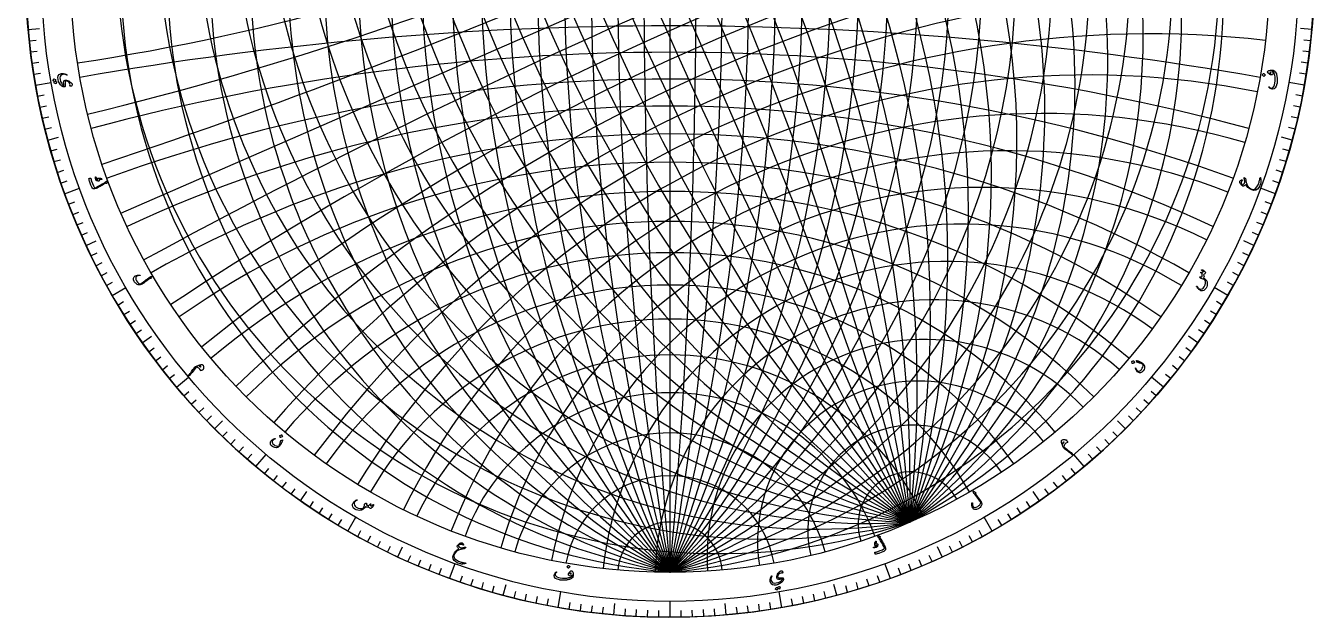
# Model space of a CAD drawing. Header units: millimetres. Extents: x -92 to 93, y -93 to 102.
# Drawn here: x -92.5 to 92.5, y -92.5 to -7.5 of the extents above; entities that cross this region are included whole.
import ezdxf

# ---------------------------------------------------------------- set-up
doc = ezdxf.new("R2010")
doc.units = ezdxf.units.MM
for name, color, linetype in [('CUT_OUTER', 1, 'Continuous'), ('ENGRAVE', 7, 'Continuous'), ('ENGRAVE_FINE', 8, 'Continuous'), ('TEXT', 5, 'Continuous')]:
    doc.layers.add(name, color=color, linetype=linetype)

msp = doc.modelspace()

# ---------------------------------------------------------------- linework, layer by layer
at = {"layer": 'CUT_OUTER'}
msp.add_arc((0, 0), 92.5, 173.918, 358.2423, dxfattribs=at)
at = {"layer": 'ENGRAVE'}
for points in [[(0, -86.03), (0, 86.02)], [(-78.84, -34.42), (78.84, 34.42)], [(-92.15, -8.06), (-90.54, -7.92)], [(92.15, -8.06), (90.54, -7.92)], [(-91.09, -16.06), (-88.86, -15.67)], [(91.09, -16.06), (88.86, -15.67)], [(-89.35, -23.94), (-87.78, -23.52)], [(89.35, -23.94), (87.78, -23.52)], [(-86.92, -31.64), (-84.79, -30.86)], [(86.92, -31.64), (84.79, -30.86)], [(-83.83, -39.09), (-82.37, -38.41)], [(83.83, -39.09), (82.37, -38.41)], [(-80.11, -46.25), (-78.14, -45.12)], [(80.11, -46.25), (78.14, -45.12)], [(-75.77, -53.06), (-74.45, -52.13)], [(75.77, -53.06), (74.45, -52.13)], [(-70.86, -59.46), (-69.12, -58)], [(70.86, -59.46), (69.12, -58)], [(-65.41, -65.41), (-64.26, -64.26)], [(65.41, -65.41), (64.26, -64.26)], [(-59.46, -70.86), (-58, -69.12)], [(59.46, -70.86), (58, -69.12)], [(-53.06, -75.77), (-52.13, -74.45)], [(53.06, -75.77), (52.13, -74.45)], [(-46.25, -80.11), (-45.12, -78.14)], [(46.25, -80.11), (45.12, -78.14)], [(-39.09, -83.83), (-38.41, -82.37)], [(39.09, -83.83), (38.41, -82.37)], [(-31.64, -86.92), (-30.86, -84.79)], [(31.64, -86.92), (30.86, -84.79)], [(-23.94, -89.35), (-23.52, -87.78)], [(23.94, -89.35), (23.52, -87.78)], [(-16.06, -91.09), (-15.67, -88.86)], [(-8.06, -92.15), (-7.92, -90.54)], [(0, -92.5), (0, -90.23)], [(8.06, -92.15), (7.92, -90.54)], [(16.06, -91.09), (15.67, -88.86)]]:
    msp.add_lwpolyline(points, dxfattribs=at)
for radius in [92.5, 90.23, 86.03, 86.03]:
    msp.add_circle((0, 0), radius, dxfattribs=at)
for centre, radius, start, end in [((15.17, 0), 87.35, 100, 260), ((31.31, 0), 91.55, 110, 250), ((49.67, 0), 99.33, 120, 240), ((72.18, 0), 112.3, 130, 230), ((102.52, 0), 133.83, 140, 220), ((149, 0), 172.05, 150, 210), ((236.35, 0), 251.52, 160, 200), ((487.87, 0), 495.4, 170, 190), ((-487.87, 0), 495.4, 350, 10), ((-236.35, 0), 251.52, 340, 20), ((-149, 0), 172.05, 330, 30), ((-102.52, 0), 133.83, 320, 40), ((-72.18, 0), 112.3, 310, 50), ((-49.67, 0), 99.33, 300, 60), ((-31.31, 0), 91.55, 290, 70), ((-15.17, 0), 87.35, 280, 80), ((0, -495.4), 487.87, 80, 100), ((0, -251.52), 236.35, 70, 110), ((0, -172.05), 149, 60, 120), ((0, -133.83), 102.52, 50, 130), ((0, -112.3), 72.18, 40, 140), ((0, -99.33), 49.67, 30, 150), ((0, -91.55), 31.31, 20, 160), ((0, -87.35), 15.17, 10, 170)]:
    msp.add_arc(centre, radius, start, end, dxfattribs=at)
at = {"layer": 'ENGRAVE_FINE'}
for points in [[(34.42, -78.84), (-34.42, 78.84)], [(-78.84, -34.42), (78.84, 34.42)], [(-91.99, -9.67), (-91.03, -9.57)], [(91.99, -9.67), (91.03, -9.57)], [(-91.81, -11.27), (-90.85, -11.15)], [(-91.6, -12.87), (-90.64, -12.74)], [(91.6, -12.87), (90.64, -12.74)], [(91.81, -11.27), (90.85, -11.15)], [(-91.36, -14.47), (-90.4, -14.32)], [(91.36, -14.47), (90.4, -14.32)], [(-90.8, -17.65), (-89.85, -17.46)], [(90.8, -17.65), (89.85, -17.46)], [(-90.48, -19.23), (-89.53, -19.03)], [(90.48, -19.23), (89.53, -19.03)], [(-90.13, -20.81), (-89.18, -20.59)], [(-89.75, -22.38), (-88.81, -22.14)], [(89.75, -22.38), (88.81, -22.14)], [(90.13, -20.81), (89.18, -20.59)], [(-88.92, -25.5), (-87.98, -25.23)], [(88.92, -25.5), (87.98, -25.23)], [(-88.46, -27.04), (-87.53, -26.76)], [(88.46, -27.04), (87.53, -26.76)], [(-87.97, -28.58), (-87.05, -28.28)], [(87.97, -28.58), (87.05, -28.28)], [(-87.46, -30.12), (-86.54, -29.8)], [(87.46, -30.12), (86.54, -29.8)], [(-86.36, -33.15), (-85.45, -32.8)], [(86.36, -33.15), (85.45, -32.8)], [(-85.76, -34.65), (-84.86, -34.29)], [(85.76, -34.65), (84.86, -34.29)], [(-85.15, -36.14), (-84.25, -35.76)], [(85.15, -36.14), (84.25, -35.76)], [(-84.5, -37.62), (-83.62, -37.23)], [(84.5, -37.62), (83.62, -37.23)], [(-83.14, -40.55), (-82.27, -40.12)], [(83.14, -40.55), (82.27, -40.12)], [(-82.42, -41.99), (-81.55, -41.55)], [(82.42, -41.99), (81.55, -41.55)], [(-81.67, -43.43), (-80.82, -42.97)], [(-80.9, -44.84), (-80.05, -44.37)], [(80.9, -44.84), (80.05, -44.37)], [(81.67, -43.43), (80.82, -42.97)], [(-79.29, -47.64), (-78.46, -47.14)], [(79.29, -47.64), (78.46, -47.14)], [(-78.44, -49.02), (-77.62, -48.5)], [(-77.58, -50.38), (-76.76, -49.85)], [(77.58, -50.38), (76.76, -49.85)], [(78.44, -49.02), (77.62, -48.5)], [(-76.69, -51.73), (-75.88, -51.18)], [(76.69, -51.73), (75.88, -51.18)], [(-74.83, -54.37), (-74.05, -53.8)], [(-73.87, -55.67), (-73.1, -55.08)], [(73.87, -55.67), (73.1, -55.08)], [(74.83, -54.37), (74.05, -53.8)], [(-72.89, -56.95), (-72.13, -56.35)], [(72.89, -56.95), (72.13, -56.35)], [(-71.89, -58.21), (-71.13, -57.6)], [(71.89, -58.21), (71.13, -57.6)], [(-69.81, -60.69), (-69.08, -60.05)], [(69.81, -60.69), (69.08, -60.05)], [(-68.74, -61.89), (-68.02, -61.24)], [(-67.65, -63.08), (-66.94, -62.42)], [(67.65, -63.08), (66.94, -62.42)], [(68.74, -61.89), (68.02, -61.24)], [(-66.54, -64.26), (-65.84, -63.58)], [(66.54, -64.26), (65.84, -63.58)], [(-64.26, -66.54), (-63.58, -65.84)], [(64.26, -66.54), (63.58, -65.84)], [(-63.08, -67.65), (-62.42, -66.94)], [(-61.89, -68.74), (-61.24, -68.02)], [(61.89, -68.74), (61.24, -68.02)], [(63.08, -67.65), (62.42, -66.94)], [(-60.69, -69.81), (-60.05, -69.08)], [(60.69, -69.81), (60.05, -69.08)], [(-58.21, -71.89), (-57.6, -71.13)], [(-56.95, -72.89), (-56.35, -72.13)], [(56.95, -72.89), (56.35, -72.13)], [(58.21, -71.89), (57.6, -71.13)], [(-55.67, -73.87), (-55.08, -73.1)], [(55.67, -73.87), (55.08, -73.1)], [(-54.37, -74.83), (-53.8, -74.05)], [(54.37, -74.83), (53.8, -74.05)], [(-51.73, -76.69), (-51.18, -75.88)], [(-50.38, -77.58), (-49.85, -76.76)], [(-49.02, -78.44), (-48.5, -77.62)], [(49.02, -78.44), (48.5, -77.62)], [(50.38, -77.58), (49.85, -76.76)], [(51.73, -76.69), (51.18, -75.88)], [(-47.64, -79.29), (-47.14, -78.46)], [(47.64, -79.29), (47.14, -78.46)], [(-44.84, -80.9), (-44.37, -80.05)], [(-43.43, -81.67), (-42.97, -80.82)], [(43.43, -81.67), (42.97, -80.82)], [(44.84, -80.9), (44.37, -80.05)], [(-41.99, -82.42), (-41.55, -81.55)], [(-40.55, -83.14), (-40.12, -82.27)], [(40.55, -83.14), (40.12, -82.27)], [(41.99, -82.42), (41.55, -81.55)], [(-37.62, -84.5), (-37.23, -83.62)], [(-36.14, -85.15), (-35.76, -84.25)], [(-34.65, -85.76), (-34.29, -84.86)], [(34.65, -85.76), (34.29, -84.86)], [(36.14, -85.15), (35.76, -84.25)], [(37.62, -84.5), (37.23, -83.62)], [(-33.15, -86.36), (-32.8, -85.45)], [(-30.12, -87.46), (-29.8, -86.54)], [(30.12, -87.46), (29.8, -86.54)], [(33.15, -86.36), (32.8, -85.45)], [(-28.58, -87.97), (-28.28, -87.05)], [(-27.04, -88.46), (-26.76, -87.53)], [(-25.5, -88.92), (-25.23, -87.98)], [(25.5, -88.92), (25.23, -87.98)], [(27.04, -88.46), (26.76, -87.53)], [(28.58, -87.97), (28.28, -87.05)], [(-22.38, -89.75), (-22.14, -88.81)], [(-20.81, -90.13), (-20.59, -89.18)], [(-19.23, -90.48), (-19.03, -89.53)], [(-17.65, -90.8), (-17.46, -89.85)], [(-14.47, -91.36), (-14.32, -90.4)], [(-12.87, -91.6), (-12.74, -90.64)], [(12.87, -91.6), (12.74, -90.64)], [(14.47, -91.36), (14.32, -90.4)], [(17.65, -90.8), (17.46, -89.85)], [(19.23, -90.48), (19.03, -89.53)], [(20.81, -90.13), (20.59, -89.18)], [(22.38, -89.75), (22.14, -88.81)], [(-11.27, -91.81), (-11.15, -90.85)], [(-9.67, -91.99), (-9.57, -91.03)], [(-6.45, -92.27), (-6.38, -91.31)], [(-4.84, -92.37), (-4.79, -91.4)], [(-3.23, -92.44), (-3.19, -91.47)], [(-1.61, -92.49), (-1.6, -91.51)], [(1.61, -92.49), (1.6, -91.51)], [(3.23, -92.44), (3.19, -91.47)], [(4.84, -92.37), (4.79, -91.4)], [(6.45, -92.27), (6.38, -91.31)], [(9.67, -91.99), (9.57, -91.03)], [(11.27, -91.81), (11.15, -90.85)]]:
    msp.add_lwpolyline(points, dxfattribs=at)
for centre, radius, start, end in [((7.53, 0), 86.35, 95, 265), ((23.05, 0), 89.06, 105, 255), ((40.11, 0), 94.92, 115, 245), ((60.24, 0), 105.02, 125, 235), ((86.02, 0), 121.66, 135, 225), ((122.86, 0), 149.98, 145, 215), ((184.48, 0), 203.55, 155, 205), ((321.05, 0), 332.38, 165, 195), ((983.27, 0), 987.03, 175, 185), ((-983.27, 0), 987.03, 355, 5), ((-321.05, 0), 332.38, 345, 15), ((-184.48, 0), 203.55, 335, 25), ((-122.86, 0), 149.98, 325, 35), ((-86.03, 0), 121.66, 315, 45), ((-60.24, 0), 105.02, 305, 55), ((-40.11, 0), 94.92, 295, 65), ((-23.05, 0), 89.06, 285, 75), ((-7.53, 0), 86.35, 275, 85), ((-6.9, -3.01), 86.35, 298.5833, 108.5833), ((-13.9, -6.07), 87.35, 303.5833, 103.5833), ((-21.13, -9.22), 89.06, 308.5833, 98.5833), ((6.9, 3.01), 86.35, 118.5833, 288.5833), ((13.9, 6.07), 87.35, 123.5833, 283.5833), ((21.13, 9.22), 89.06, 128.5833, 278.5833), ((28.7, 12.53), 91.55, 133.5833, 273.5833), ((36.76, 16.05), 94.92, 138.5833, 268.5833), ((45.52, 19.87), 99.33, 143.5833, 263.5833), ((55.2, 24.1), 105.02, 148.5833, 258.5833), ((66.15, 28.88), 112.3, 153.5833, 253.5833), ((78.84, 34.42), 121.66, 158.5833, 248.5833), ((93.96, 41.02), 133.83, 163.5833, 243.5833), ((112.6, 49.15), 149.98, 168.5833, 238.5833), ((136.56, 59.61), 172.05, 173.5833, 233.5833), ((169.07, 73.81), 203.55, 178.5833, 228.5833), ((-28.7, -12.53), 91.55, 313.5833, 93.5833), ((216.61, 94.56), 251.52, 183.5833, 223.5833), ((294.24, 128.45), 332.38, 188.5833, 218.5833), ((447.12, 195.19), 495.4, 193.5833, 213.5833), ((901.15, 393.39), 987.03, 198.58333, 208.58333), ((-901.15, -393.39), 987.03, 18.58333, 28.58333), ((-447.12, -195.19), 495.4, 13.5833, 33.5833), ((-294.24, -128.45), 332.38, 8.5833, 38.5833), ((-216.61, -94.56), 251.52, 3.5833, 43.5833), ((-169.07, -73.81), 203.55, 358.5833, 48.5833), ((-136.56, -59.61), 172.05, 353.5833, 53.5833), ((-112.6, -49.15), 149.98, 348.5833, 58.5833), ((-93.96, -41.02), 133.83, 343.5833, 63.5833), ((-78.84, -34.42), 121.66, 338.5833, 68.5833), ((-66.15, -28.88), 112.3, 333.5833, 73.5833), ((-55.2, -24.1), 105.02, 328.5833, 78.5833), ((-45.52, -19.87), 99.33, 323.5833, 83.5833), ((-36.76, -16.05), 94.92, 318.5833, 88.5833), ((-132.98, 304.61), 321.05, 278.5833, 308.5833), ((-198.2, 454.02), 487.87, 283.5833, 303.5833), ((-394.89, 904.59), 983.27, 288.58333, 298.58333), ((394.89, -904.59), 983.27, 108.58333, 118.58333), ((198.2, -454.02), 487.87, 103.5833, 123.5833), ((132.98, -304.61), 321.05, 98.5833, 128.5833), ((100.63, -230.51), 236.35, 93.5833, 133.5833), ((81.44, -186.55), 184.48, 88.5833, 138.5833), ((68.83, -157.68), 149, 83.5833, 143.5833), ((0, -332.38), 321.05, 75, 105), ((60, -137.45), 122.86, 78.5833, 148.5833), ((0, -203.55), 184.48, 65, 115), ((53.54, -122.65), 102.52, 73.5833, 153.5833), ((48.67, -111.5), 86.03, 68.5833, 158.5833), ((0, -149.98), 122.86, 55, 125), ((44.93, -102.92), 72.18, 63.5833, 163.5833), ((0, -121.66), 86.03, 45, 135), ((42.02, -96.25), 60.24, 58.5833, 168.5833), ((39.74, -91.04), 49.67, 53.5833, 173.5833), ((0, -105.02), 60.24, 35, 145), ((37.98, -86.99), 40.11, 48.5833, 178.5833), ((36.63, -83.9), 31.31, 43.5833, 183.5833), ((0, -94.92), 40.11, 25, 155), ((35.63, -81.62), 23.05, 38.5833, 188.5833), ((0, -89.06), 23.05, 15, 165), ((34.95, -80.06), 15.17, 33.5833, 193.5833), ((34.55, -79.14), 7.53, 28.5833, 198.5833), ((0, -86.35), 7.53, 5, 175)]:
    msp.add_arc(centre, radius, start, end, dxfattribs=at)
at = {"layer": 'TEXT'}
for points in [[(-86.16, -16.11), (-86.14, -16), (-86.16, -15.89), (-86.21, -15.77), (-86.3, -15.65), (-86.37, -15.58), (-86.46, -15.52), (-86.55, -15.48), (-86.65, -15.45), (-86.67, -15.45), (-86.69, -15.45), (-86.71, -15.46), (-86.73, -15.47), (-86.79, -15.53), (-86.83, -15.62), (-86.84, -15.75), (-86.83, -15.9), (-86.82, -16.05), (-86.83, -16.16), (-86.85, -16.23), (-86.9, -16.27), (-87.01, -16.29), (-87.12, -16.29), (-87.22, -16.26), (-87.3, -16.2), (-87.5, -16), (-87.66, -15.77), (-87.78, -15.52), (-87.87, -15.25), (-87.9, -14.94), (-87.85, -14.7), (-87.71, -14.52), (-87.49, -14.41), (-87.37, -14.38), (-87.23, -14.38), (-87.07, -14.39), (-86.91, -14.43), (-86.86, -14.45), (-86.81, -14.46), (-86.77, -14.48), (-86.72, -14.5), (-86.68, -14.51), (-86.64, -14.53), (-86.6, -14.55), (-86.56, -14.57), (-86.54, -14.59), (-86.54, -14.6), (-86.54, -14.61), (-86.55, -14.62), (-86.56, -14.63), (-86.57, -14.63), (-86.59, -14.63), (-86.6, -14.63), (-86.83, -14.54), (-87.03, -14.49), (-87.19, -14.5), (-87.33, -14.55), (-87.47, -14.66), (-87.56, -14.82), (-87.59, -15.01), (-87.57, -15.23), (-87.5, -15.51), (-87.39, -15.75), (-87.26, -15.96), (-87.1, -16.13), (-87.08, -16.14), (-87.07, -16.15), (-87.06, -16.14), (-87.05, -16.13), (-87.04, -16.08), (-87.04, -16.01), (-87.04, -15.9), (-87.06, -15.77), (-87.06, -15.63), (-87.05, -15.52), (-87.02, -15.44), (-86.96, -15.39), (-86.9, -15.36), (-86.82, -15.34), (-86.74, -15.33), (-86.66, -15.34), (-86.49, -15.38), (-86.32, -15.45), (-86.16, -15.55), (-86.02, -15.67), (-85.98, -15.71), (-85.95, -15.74), (-85.92, -15.77), (-85.9, -15.81), (-85.88, -15.84), (-85.86, -15.87), (-85.85, -15.9), (-85.84, -15.93), (-85.83, -16.05), (-85.87, -16.13), (-85.95, -16.17), (-86.09, -16.18), (-86.13, -16.17), (-86.15, -16.16), (-86.16, -16.14), (-86.16, -16.11)], [(85.06, -14.6), (85.05, -14.6), (85.05, -14.59), (85.05, -14.58), (85.05, -14.57), (85.09, -14.52), (85.13, -14.47), (85.17, -14.42), (85.22, -14.38), (85.23, -14.38), (85.23, -14.38), (85.24, -14.38), (85.25, -14.38), (85.46, -14.57), (85.46, -14.57), (85.46, -14.58), (85.46, -14.59), (85.45, -14.6), (85.44, -14.6), (85.43, -14.61), (85.41, -14.63), (85.39, -14.65), (85.37, -14.68), (85.34, -14.71), (85.31, -14.74), (85.28, -14.78), (85.27, -14.79), (85.27, -14.79), (85.26, -14.79), (85.26, -14.79)], [(85.81, -14.17), (85.81, -14.11), (85.85, -14.05), (85.91, -14), (86, -13.96), (86.11, -13.92), (86.24, -13.9), (86.39, -13.89), (86.56, -13.9), (86.62, -13.91), (86.68, -13.93), (86.72, -13.94), (86.77, -13.97), (86.85, -14.04), (86.93, -14.13), (87, -14.26), (87.06, -14.41), (87.08, -14.49), (87.1, -14.58), (87.12, -14.66), (87.14, -14.75), (87.15, -14.85), (87.16, -14.94), (87.17, -15.04), (87.18, -15.14), (87.18, -15.24), (87.18, -15.34), (87.18, -15.43), (87.18, -15.53), (87.17, -15.62), (87.17, -15.7), (87.16, -15.79), (87.14, -15.87), (87.05, -16.21), (86.91, -16.45), (86.73, -16.59), (86.5, -16.61), (86.45, -16.61), (86.4, -16.59), (86.33, -16.57), (86.27, -16.55), (86.19, -16.51), (86.12, -16.47), (86.06, -16.42), (86, -16.36), (85.99, -16.35), (85.99, -16.34), (85.98, -16.33), (85.98, -16.32), (85.99, -16.31), (85.99, -16.3), (86, -16.3), (86.01, -16.3), (86.02, -16.3), (86.03, -16.3), (86.04, -16.3), (86.05, -16.31), (86.19, -16.42), (86.33, -16.48), (86.45, -16.47), (86.56, -16.41), (86.69, -16.24), (86.79, -16.02), (86.86, -15.75), (86.89, -15.42), (86.9, -15.27), (86.89, -15.13), (86.88, -14.98), (86.87, -14.83), (86.84, -14.68), (86.81, -14.52), (86.77, -14.37), (86.73, -14.22), (86.7, -14.13), (86.66, -14.07), (86.62, -14.02), (86.56, -13.99), (86.53, -14), (86.49, -14.01), (86.45, -14.03), (86.42, -14.05), (86.42, -14.06), (86.42, -14.06), (86.43, -14.07), (86.43, -14.07), (86.5, -14.13), (86.54, -14.19), (86.57, -14.25), (86.58, -14.31), (86.56, -14.42), (86.52, -14.5), (86.44, -14.55), (86.33, -14.57), (86.24, -14.55), (86.14, -14.51), (86.02, -14.43), (85.89, -14.31), (85.86, -14.28), (85.83, -14.25), (85.82, -14.21), (85.81, -14.17)], [(86.25, -14.21), (86.24, -14.2), (86.22, -14.19), (86.21, -14.19), (86.19, -14.2), (86.15, -14.25), (86.14, -14.3), (86.15, -14.34), (86.18, -14.38), (86.2, -14.39), (86.21, -14.39), (86.22, -14.39), (86.23, -14.38), (86.26, -14.35), (86.28, -14.3), (86.27, -14.26), (86.25, -14.21)], [(-88.09, -15.56), (-88.09, -15.57), (-88.08, -15.57), (-88.08, -15.58), (-88.08, -15.59), (-88.09, -15.62), (-88.09, -15.65), (-88.1, -15.68), (-88.11, -15.71), (-88.12, -15.74), (-88.14, -15.77), (-88.15, -15.8), (-88.17, -15.83), (-88.17, -15.84), (-88.18, -15.84), (-88.19, -15.84), (-88.19, -15.84), (-88.46, -15.73), (-88.46, -15.73), (-88.46, -15.72), (-88.46, -15.71), (-88.46, -15.7), (-88.45, -15.69), (-88.44, -15.68), (-88.44, -15.66), (-88.43, -15.64), (-88.42, -15.61), (-88.41, -15.58), (-88.39, -15.54), (-88.38, -15.5), (-88.58, -15.41), (-88.59, -15.41), (-88.59, -15.4), (-88.59, -15.39), (-88.58, -15.38), (-88.58, -15.37), (-88.57, -15.36), (-88.56, -15.34), (-88.55, -15.31), (-88.54, -15.28), (-88.52, -15.24), (-88.51, -15.19), (-88.49, -15.14), (-88.48, -15.13), (-88.48, -15.13), (-88.47, -15.13), (-88.47, -15.13), (-88.22, -15.25), (-88.21, -15.25), (-88.21, -15.26), (-88.21, -15.26), (-88.21, -15.27), (-88.21, -15.3), (-88.22, -15.33), (-88.22, -15.35), (-88.23, -15.38), (-88.24, -15.4), (-88.25, -15.43), (-88.26, -15.45), (-88.28, -15.48)], [(-80.73, -29.92), (-80.76, -29.95), (-80.78, -29.97), (-80.81, -30), (-80.83, -30.03), (-80.84, -30.06), (-80.86, -30.09), (-80.87, -30.12), (-80.88, -30.15), (-80.89, -30.16), (-80.9, -30.17), (-80.92, -30.17), (-80.94, -30.17), (-81.05, -30.15), (-81.06, -30.15), (-81.07, -30.15), (-81.08, -30.15), (-81.08, -30.15), (-81.3, -30.28), (-81.5, -30.41), (-81.68, -30.51), (-81.84, -30.61), (-81.98, -30.68), (-82.09, -30.75), (-82.19, -30.79), (-82.26, -30.83), (-82.41, -30.88), (-82.45, -30.89), (-82.5, -30.91), (-82.55, -30.92), (-82.6, -30.92), (-82.65, -30.93), (-82.7, -30.93), (-82.75, -30.93), (-82.81, -30.93), (-82.91, -30.87), (-83.03, -30.69), (-83.17, -30.4), (-83.32, -29.98), (-83.36, -29.85), (-83.4, -29.73), (-83.42, -29.62), (-83.45, -29.52), (-83.45, -29.5), (-83.44, -29.5), (-83.44, -29.49), (-83.43, -29.48), (-83.38, -29.47), (-83.34, -29.45), (-83.31, -29.43), (-83.27, -29.42), (-83.24, -29.41), (-83.22, -29.4), (-83.2, -29.39), (-83.18, -29.39), (-83.16, -29.39), (-83.16, -29.39), (-83.15, -29.39), (-83.15, -29.4), (-83.15, -29.48), (-83.13, -29.58), (-83.1, -29.69), (-83.06, -29.82), (-82.92, -30.2), (-82.79, -30.5), (-82.68, -30.7), (-82.57, -30.81), (-82.49, -30.78), (-82.33, -30.7), (-82.11, -30.58), (-81.82, -30.41), (-81.53, -30.24), (-81.31, -30.11), (-81.17, -30.02), (-81.09, -29.97), (-81.07, -29.96), (-81.05, -29.94), (-81.03, -29.93), (-81.01, -29.92), (-81, -29.91), (-80.99, -29.9), (-80.97, -29.89), (-80.96, -29.89), (-80.94, -29.87), (-80.92, -29.86), (-80.89, -29.86), (-80.87, -29.86), (-80.74, -29.87), (-80.73, -29.87), (-80.72, -29.88), (-80.72, -29.88), (-80.72, -29.89), (-80.72, -29.89), (-80.72, -29.9), (-80.73, -29.91), (-80.73, -29.92)], [(-81.56, -29.56), (-81.56, -29.57), (-81.56, -29.57), (-81.56, -29.58), (-81.57, -29.58), (-81.57, -29.59), (-81.57, -29.59), (-81.58, -29.59), (-81.59, -29.59), (-81.76, -29.59), (-81.78, -29.58), (-81.8, -29.58), (-81.81, -29.58), (-81.82, -29.57), (-81.84, -29.54), (-81.87, -29.51), (-81.89, -29.49), (-81.92, -29.48), (-81.93, -29.48), (-81.94, -29.49), (-81.95, -29.51), (-81.95, -29.54), (-81.95, -29.55), (-81.95, -29.57), (-81.95, -29.59), (-81.95, -29.61), (-81.95, -29.63), (-81.94, -29.65), (-81.94, -29.68), (-81.93, -29.7), (-81.94, -29.78), (-81.99, -29.83), (-82.1, -29.84), (-82.26, -29.81), (-82.31, -29.79), (-82.35, -29.77), (-82.38, -29.75), (-82.4, -29.72), (-82.42, -29.69), (-82.44, -29.65), (-82.46, -29.59), (-82.48, -29.52), (-82.49, -29.48), (-82.5, -29.45), (-82.5, -29.41), (-82.51, -29.38), (-82.51, -29.35), (-82.51, -29.32), (-82.51, -29.29), (-82.51, -29.26), (-82.51, -29.25), (-82.51, -29.23), (-82.5, -29.22), (-82.49, -29.22), (-82.48, -29.22), (-82.47, -29.22), (-82.46, -29.23), (-82.45, -29.24), (-82.43, -29.28), (-82.41, -29.32), (-82.39, -29.38), (-82.37, -29.43), (-82.33, -29.54), (-82.29, -29.62), (-82.26, -29.68), (-82.24, -29.71), (-82.23, -29.71), (-82.23, -29.71), (-82.22, -29.71), (-82.21, -29.71), (-82.21, -29.7), (-82.21, -29.7), (-82.21, -29.69), (-82.21, -29.68), (-82.22, -29.59), (-82.22, -29.55), (-82.22, -29.51), (-82.21, -29.48), (-82.2, -29.45), (-82.18, -29.43), (-82.16, -29.41), (-82.14, -29.4), (-82.11, -29.39), (-81.93, -29.39), (-81.77, -29.41), (-81.65, -29.47), (-81.56, -29.56)], [(81.8, -29.95), (81.81, -29.9), (81.83, -29.85), (81.86, -29.8), (81.91, -29.75), (81.94, -29.73), (81.96, -29.71), (81.99, -29.69), (82.02, -29.68), (82.04, -29.66), (82.07, -29.65), (82.09, -29.64), (82.11, -29.64), (82.13, -29.63), (82.14, -29.64), (82.14, -29.66), (82.13, -29.68), (82.05, -29.85), (82.03, -30.03), (82.07, -30.21), (82.15, -30.4), (82.16, -30.41), (82.17, -30.41), (82.18, -30.41), (82.2, -30.4), (82.32, -30.33), (82.41, -30.23), (82.48, -30.12), (82.53, -29.98), (82.53, -29.96), (82.53, -29.92), (82.53, -29.88), (82.52, -29.82), (82.5, -29.72), (82.48, -29.63), (82.47, -29.56), (82.45, -29.49), (82.44, -29.44), (82.43, -29.4), (82.43, -29.37), (82.42, -29.35), (82.43, -29.33), (82.44, -29.32), (82.46, -29.32), (82.48, -29.34), (82.56, -29.4), (82.61, -29.45), (82.64, -29.49), (82.65, -29.52), (82.66, -29.59), (82.67, -29.67), (82.69, -29.75), (82.7, -29.83), (82.72, -29.92), (82.75, -30.02), (82.77, -30.12), (82.8, -30.23), (82.89, -30.46), (83.02, -30.65), (83.19, -30.82), (83.4, -30.95), (83.53, -31), (83.65, -31.02), (83.77, -31.02), (83.9, -30.99), (84.09, -30.88), (84.27, -30.67), (84.43, -30.37), (84.58, -29.98), (84.59, -29.91), (84.61, -29.85), (84.63, -29.77), (84.65, -29.7), (84.67, -29.61), (84.68, -29.52), (84.7, -29.43), (84.72, -29.33), (84.72, -29.32), (84.73, -29.3), (84.73, -29.3), (84.74, -29.3), (84.77, -29.32), (84.79, -29.4), (84.82, -29.52), (84.84, -29.7), (84.85, -29.81), (84.85, -29.9), (84.85, -29.97), (84.84, -30.03), (84.78, -30.25), (84.71, -30.44), (84.64, -30.61), (84.56, -30.76), (84.35, -31.01), (84.11, -31.15), (83.83, -31.18), (83.53, -31.1), (83.23, -30.95), (82.99, -30.77), (82.8, -30.56), (82.66, -30.33), (82.58, -30.42), (82.5, -30.48), (82.42, -30.53), (82.35, -30.56), (82.33, -30.57), (82.31, -30.57), (82.28, -30.56), (82.25, -30.55), (82.19, -30.52), (82.13, -30.48), (82.08, -30.43), (82.03, -30.39), (81.94, -30.27), (81.87, -30.16), (81.83, -30.05), (81.8, -29.95)], [(-74.42, -43.54), (-74.41, -43.54), (-74.4, -43.54), (-74.39, -43.55), (-74.38, -43.55), (-74.38, -43.56), (-74.38, -43.57), (-74.39, -43.58), (-74.39, -43.59), (-74.44, -43.66), (-74.48, -43.71), (-74.51, -43.77), (-74.53, -43.82), (-74.53, -43.84), (-74.55, -43.85), (-74.57, -43.85), (-74.59, -43.85), (-74.61, -43.85), (-74.62, -43.85), (-74.63, -43.85), (-74.64, -43.85), (-74.65, -43.85), (-74.66, -43.85), (-74.67, -43.85), (-74.68, -43.85), (-74.69, -43.85), (-74.71, -43.85), (-74.73, -43.86), (-74.74, -43.86), (-74.79, -43.89), (-74.84, -43.93), (-74.89, -43.97), (-74.94, -44.01), (-75, -44.05), (-75.07, -44.1), (-75.13, -44.15), (-75.21, -44.2), (-75.28, -44.26), (-75.34, -44.31), (-75.4, -44.36), (-75.46, -44.4), (-75.52, -44.44), (-75.57, -44.48), (-75.62, -44.51), (-75.66, -44.54), (-75.79, -44.62), (-75.92, -44.69), (-76.06, -44.73), (-76.2, -44.76), (-76.29, -44.76), (-76.38, -44.73), (-76.49, -44.68), (-76.6, -44.61), (-76.71, -44.52), (-76.8, -44.43), (-76.87, -44.34), (-76.93, -44.25), (-77.03, -44), (-77.04, -43.79), (-76.95, -43.61), (-76.78, -43.46), (-76.62, -43.39), (-76.46, -43.35), (-76.28, -43.33), (-76.09, -43.35), (-76.08, -43.35), (-76.07, -43.35), (-76.06, -43.36), (-76.06, -43.37), (-76.06, -43.38), (-76.06, -43.39), (-76.06, -43.39), (-76.07, -43.4), (-76.07, -43.41), (-76.08, -43.41), (-76.09, -43.41), (-76.1, -43.41), (-76.26, -43.42), (-76.39, -43.44), (-76.49, -43.46), (-76.56, -43.5), (-76.68, -43.62), (-76.72, -43.78), (-76.69, -43.97), (-76.59, -44.18), (-76.46, -44.35), (-76.33, -44.48), (-76.18, -44.57), (-76.02, -44.61), (-75.98, -44.58), (-75.93, -44.54), (-75.87, -44.5), (-75.8, -44.45), (-75.72, -44.4), (-75.64, -44.34), (-75.55, -44.27), (-75.46, -44.19), (-75.36, -44.12), (-75.26, -44.04), (-75.16, -43.97), (-75.07, -43.9), (-74.97, -43.83), (-74.88, -43.76), (-74.79, -43.7), (-74.7, -43.64), (-74.61, -43.57), (-74.6, -43.57), (-74.59, -43.56), (-74.58, -43.56), (-74.57, -43.56)], [(76.31, -42.63), (76.3, -42.62), (76.3, -42.61), (76.3, -42.6), (76.3, -42.59), (76.31, -42.58), (76.32, -42.57), (76.33, -42.57), (76.34, -42.57), (76.38, -42.57), (76.43, -42.58), (76.49, -42.6), (76.55, -42.63), (76.64, -42.69), (76.72, -42.76), (76.79, -42.84), (76.85, -42.93), (76.86, -42.95), (76.87, -42.98), (76.87, -43), (76.87, -43.02), (76.83, -43.09), (76.78, -43.16), (76.71, -43.22), (76.62, -43.28), (76.67, -43.4), (76.69, -43.52), (76.67, -43.63), (76.61, -43.74), (76.66, -43.77), (76.71, -43.81), (76.76, -43.84), (76.81, -43.88), (76.85, -43.92), (76.89, -43.96), (76.93, -44), (76.97, -44.04), (77.03, -44.12), (77.08, -44.2), (77.11, -44.3), (77.13, -44.4), (77.15, -44.62), (77.12, -44.83), (77.06, -45.04), (76.96, -45.23), (76.81, -45.43), (76.64, -45.55), (76.45, -45.6), (76.24, -45.58), (76.17, -45.55), (76.1, -45.51), (76.02, -45.46), (75.94, -45.39), (75.86, -45.3), (75.77, -45.2), (75.69, -45.09), (75.62, -44.97), (75.61, -44.96), (75.61, -44.95), (75.61, -44.94), (75.61, -44.94), (75.62, -44.93), (75.62, -44.92), (75.63, -44.92), (75.64, -44.92), (75.65, -44.92), (75.66, -44.92), (75.66, -44.93), (75.67, -44.94), (75.78, -45.1), (75.87, -45.22), (75.95, -45.3), (76.03, -45.33), (76.22, -45.36), (76.4, -45.31), (76.55, -45.21), (76.69, -45.04), (76.83, -44.76), (76.89, -44.5), (76.88, -44.25), (76.8, -44.02), (76.69, -43.95), (76.56, -43.91), (76.42, -43.87), (76.27, -43.85), (76.25, -43.85), (76.24, -43.85), (76.22, -43.84), (76.22, -43.83), (76.2, -43.8), (76.18, -43.77), (76.16, -43.74), (76.14, -43.72), (76.12, -43.69), (76.11, -43.67), (76.1, -43.65), (76.09, -43.63), (76.09, -43.62), (76.09, -43.61), (76.09, -43.61), (76.1, -43.6), (76.11, -43.6), (76.11, -43.6), (76.13, -43.6), (76.14, -43.6), (76.16, -43.6), (76.18, -43.6), (76.2, -43.59), (76.22, -43.59), (76.27, -43.59), (76.3, -43.59), (76.33, -43.58), (76.34, -43.58), (76.39, -43.51), (76.41, -43.43), (76.42, -43.34), (76.42, -43.25), (76.4, -43.2), (76.36, -43.15), (76.3, -43.08), (76.22, -43), (76.21, -43), (76.21, -42.99), (76.21, -42.98), (76.21, -42.97), (76.21, -42.96), (76.21, -42.95), (76.22, -42.94), (76.22, -42.94), (76.25, -42.94), (76.28, -42.95), (76.33, -42.98), (76.38, -43.02), (76.45, -42.99), (76.5, -42.94), (76.55, -42.88), (76.59, -42.82), (76.57, -42.81), (76.55, -42.8), (76.53, -42.8), (76.52, -42.8), (76.51, -42.8), (76.5, -42.8), (76.49, -42.8), (76.48, -42.79)], [(-67.78, -56.37), (-67.73, -56.35), (-67.69, -56.32), (-67.64, -56.3), (-67.6, -56.28), (-67.55, -56.26), (-67.5, -56.24), (-67.45, -56.22), (-67.41, -56.21), (-67.31, -56.19), (-67.23, -56.19), (-67.17, -56.19), (-67.11, -56.22), (-67.05, -56.27), (-67.01, -56.34), (-66.98, -56.44), (-66.98, -56.57), (-66.98, -56.6), (-66.98, -56.64), (-66.98, -56.68), (-66.98, -56.71), (-66.99, -56.75), (-66.99, -56.78), (-67, -56.82), (-67.01, -56.86), (-67.01, -56.88), (-67.02, -56.9), (-67.03, -56.91), (-67.04, -56.92), (-67.1, -56.95), (-67.15, -56.98), (-67.19, -57.01), (-67.23, -57.03), (-67.26, -57.05), (-67.29, -57.06), (-67.3, -57.07), (-67.32, -57.08), (-67.33, -57.08), (-67.35, -57.07), (-67.36, -57.07), (-67.37, -57.05), (-67.5, -56.84), (-67.65, -56.69), (-67.82, -56.6), (-68.02, -56.57), (-68.04, -56.57), (-68.05, -56.58), (-68.07, -56.59), (-68.08, -56.6), (-68.2, -56.78), (-68.34, -56.96), (-68.48, -57.14), (-68.63, -57.33), (-68.84, -57.58), (-69, -57.75), (-69.11, -57.83), (-69.18, -57.83), (-69.19, -57.81), (-69.19, -57.79), (-69.17, -57.77), (-69.15, -57.74), (-69.1, -57.68), (-69.04, -57.62), (-68.99, -57.56), (-68.93, -57.49), (-68.87, -57.42), (-68.82, -57.35), (-68.76, -57.27), (-68.7, -57.19), (-68.5, -56.92), (-68.34, -56.71), (-68.21, -56.57), (-68.11, -56.49), (-68.06, -56.46), (-68.01, -56.43), (-67.97, -56.41), (-67.92, -56.4), (-67.88, -56.39), (-67.84, -56.38), (-67.81, -56.37), (-67.78, -56.37)], [(-67.58, -56.42), (-67.56, -56.44), (-67.53, -56.45), (-67.5, -56.47), (-67.47, -56.49), (-67.44, -56.51), (-67.41, -56.54), (-67.38, -56.56), (-67.36, -56.59), (-67.36, -56.52), (-67.37, -56.47), (-67.38, -56.43), (-67.41, -56.4), (-67.44, -56.39), (-67.49, -56.38), (-67.53, -56.4), (-67.58, -56.42)], [(66.3, -55.77), (66.3, -55.76), (66.31, -55.76), (66.31, -55.75), (66.31, -55.75), (66.37, -55.72), (66.43, -55.69), (66.49, -55.67), (66.56, -55.66), (66.56, -55.66), (66.57, -55.66), (66.58, -55.67), (66.58, -55.68), (66.67, -55.94), (66.67, -55.95), (66.66, -55.95), (66.66, -55.96), (66.64, -55.96), (66.63, -55.96), (66.62, -55.97), (66.6, -55.98), (66.57, -55.98), (66.54, -55.99), (66.5, -56.01), (66.45, -56.02), (66.4, -56.04), (66.39, -56.04), (66.39, -56.04), (66.38, -56.04), (66.38, -56.03)], [(67.03, -55.63), (67.09, -55.64), (67.15, -55.66), (67.21, -55.68), (67.27, -55.7), (67.33, -55.72), (67.4, -55.75), (67.46, -55.78), (67.53, -55.81), (67.59, -55.84), (67.66, -55.88), (67.72, -55.92), (67.77, -55.96), (67.83, -56), (67.88, -56.05), (67.93, -56.09), (67.98, -56.15), (68.02, -56.2), (68.06, -56.26), (68.09, -56.32), (68.11, -56.38), (68.14, -56.55), (68.13, -56.72), (68.06, -56.9), (67.96, -57.08), (67.86, -57.2), (67.76, -57.29), (67.65, -57.35), (67.54, -57.38), (67.42, -57.38), (67.31, -57.35), (67.21, -57.3), (67.1, -57.22), (67.01, -57.11), (66.93, -57), (66.87, -56.87), (66.83, -56.73), (66.82, -56.71), (66.82, -56.7), (66.83, -56.69), (66.84, -56.68), (66.86, -56.68), (66.87, -56.69), (66.88, -56.7), (66.89, -56.72), (66.96, -56.88), (67.04, -57), (67.13, -57.08), (67.24, -57.12), (67.36, -57.13), (67.47, -57.09), (67.59, -57.01), (67.7, -56.89), (67.81, -56.73), (67.89, -56.56), (67.92, -56.38), (67.92, -56.21), (67.92, -56.2), (67.91, -56.2), (67.91, -56.19), (67.9, -56.18), (67.84, -56.14), (67.76, -56.09), (67.66, -56.05), (67.54, -56), (67.48, -55.98), (67.42, -55.97), (67.37, -55.95), (67.32, -55.94), (67.28, -55.92), (67.23, -55.92), (67.2, -55.91), (67.16, -55.9), (67.14, -55.9), (67.13, -55.9), (67.12, -55.89), (67.11, -55.88), (66.99, -55.66), (66.99, -55.65), (66.99, -55.63), (67.01, -55.63), (67.03, -55.63)], [(-55.77, -66.3), (-55.76, -66.3), (-55.76, -66.31), (-55.75, -66.31), (-55.75, -66.31), (-55.72, -66.37), (-55.69, -66.43), (-55.67, -66.49), (-55.66, -66.56), (-55.66, -66.56), (-55.66, -66.57), (-55.67, -66.58), (-55.68, -66.58), (-55.94, -66.67), (-55.95, -66.67), (-55.95, -66.66), (-55.96, -66.66), (-55.96, -66.64), (-55.96, -66.63), (-55.97, -66.62), (-55.98, -66.6), (-55.98, -66.57), (-55.99, -66.54), (-56.01, -66.5), (-56.02, -66.45), (-56.04, -66.4), (-56.04, -66.39), (-56.04, -66.39), (-56.04, -66.38), (-56.03, -66.38)], [(-55.63, -67.03), (-55.64, -67.09), (-55.66, -67.15), (-55.68, -67.21), (-55.7, -67.27), (-55.72, -67.33), (-55.75, -67.4), (-55.78, -67.46), (-55.81, -67.53), (-55.84, -67.59), (-55.88, -67.66), (-55.92, -67.72), (-55.96, -67.77), (-56, -67.83), (-56.05, -67.88), (-56.09, -67.93), (-56.15, -67.98), (-56.2, -68.02), (-56.26, -68.06), (-56.32, -68.09), (-56.38, -68.11), (-56.55, -68.14), (-56.72, -68.13), (-56.9, -68.06), (-57.08, -67.96), (-57.2, -67.86), (-57.29, -67.76), (-57.35, -67.65), (-57.38, -67.54), (-57.38, -67.42), (-57.35, -67.31), (-57.3, -67.21), (-57.22, -67.1), (-57.11, -67.01), (-57, -66.93), (-56.87, -66.87), (-56.73, -66.83), (-56.71, -66.82), (-56.7, -66.82), (-56.69, -66.83), (-56.68, -66.84), (-56.68, -66.86), (-56.69, -66.87), (-56.7, -66.88), (-56.72, -66.89), (-56.88, -66.96), (-57, -67.04), (-57.08, -67.13), (-57.12, -67.24), (-57.13, -67.36), (-57.09, -67.47), (-57.01, -67.59), (-56.89, -67.7), (-56.73, -67.81), (-56.56, -67.89), (-56.38, -67.92), (-56.21, -67.92), (-56.2, -67.92), (-56.2, -67.91), (-56.19, -67.91), (-56.18, -67.9), (-56.14, -67.84), (-56.09, -67.76), (-56.05, -67.66), (-56, -67.54), (-55.98, -67.48), (-55.97, -67.42), (-55.95, -67.37), (-55.94, -67.32), (-55.92, -67.28), (-55.92, -67.23), (-55.91, -67.2), (-55.9, -67.16), (-55.9, -67.14), (-55.9, -67.13), (-55.89, -67.12), (-55.88, -67.11), (-55.66, -66.99), (-55.65, -66.99), (-55.63, -66.99), (-55.63, -67.01), (-55.63, -67.03)], [(56.37, -67.78), (56.35, -67.73), (56.32, -67.69), (56.3, -67.64), (56.28, -67.6), (56.26, -67.55), (56.24, -67.5), (56.22, -67.45), (56.21, -67.41), (56.19, -67.31), (56.19, -67.23), (56.19, -67.17), (56.22, -67.11), (56.27, -67.05), (56.34, -67.01), (56.44, -66.98), (56.57, -66.98), (56.6, -66.98), (56.64, -66.98), (56.68, -66.98), (56.71, -66.98), (56.75, -66.99), (56.78, -66.99), (56.82, -67), (56.86, -67.01), (56.88, -67.01), (56.9, -67.02), (56.91, -67.03), (56.92, -67.04), (56.95, -67.1), (56.98, -67.15), (57.01, -67.19), (57.03, -67.23), (57.05, -67.26), (57.06, -67.29), (57.07, -67.3), (57.08, -67.32), (57.08, -67.33), (57.07, -67.35), (57.07, -67.36), (57.05, -67.37), (56.84, -67.5), (56.69, -67.65), (56.6, -67.82), (56.57, -68.02), (56.57, -68.04), (56.58, -68.05), (56.59, -68.07), (56.6, -68.08), (56.78, -68.2), (56.96, -68.34), (57.14, -68.48), (57.33, -68.63), (57.58, -68.84), (57.75, -69), (57.83, -69.11), (57.83, -69.18), (57.81, -69.19), (57.79, -69.19), (57.77, -69.17), (57.74, -69.15), (57.68, -69.1), (57.62, -69.04), (57.56, -68.99), (57.49, -68.93), (57.42, -68.87), (57.35, -68.82), (57.27, -68.76), (57.19, -68.7), (56.92, -68.5), (56.71, -68.34), (56.57, -68.21), (56.49, -68.11), (56.46, -68.06), (56.43, -68.01), (56.41, -67.97), (56.4, -67.92), (56.39, -67.88), (56.38, -67.84), (56.37, -67.81), (56.37, -67.78)], [(56.42, -67.58), (56.44, -67.56), (56.45, -67.53), (56.47, -67.5), (56.49, -67.47), (56.51, -67.44), (56.54, -67.41), (56.56, -67.38), (56.59, -67.36), (56.52, -67.36), (56.47, -67.37), (56.43, -67.38), (56.4, -67.41), (56.39, -67.44), (56.38, -67.49), (56.4, -67.53), (56.42, -67.58)], [(-42.63, -76.31), (-42.62, -76.3), (-42.61, -76.3), (-42.6, -76.3), (-42.59, -76.3), (-42.58, -76.31), (-42.57, -76.32), (-42.57, -76.33), (-42.57, -76.34), (-42.57, -76.38), (-42.58, -76.43), (-42.6, -76.49), (-42.63, -76.55), (-42.69, -76.64), (-42.76, -76.72), (-42.84, -76.79), (-42.93, -76.85), (-42.95, -76.86), (-42.98, -76.87), (-43, -76.87), (-43.02, -76.87), (-43.09, -76.83), (-43.16, -76.78), (-43.22, -76.71), (-43.28, -76.62), (-43.4, -76.67), (-43.52, -76.69), (-43.63, -76.67), (-43.74, -76.61), (-43.77, -76.66), (-43.81, -76.71), (-43.84, -76.76), (-43.88, -76.81), (-43.92, -76.85), (-43.96, -76.89), (-44, -76.93), (-44.04, -76.97), (-44.12, -77.03), (-44.2, -77.08), (-44.3, -77.11), (-44.4, -77.13), (-44.62, -77.15), (-44.83, -77.12), (-45.04, -77.06), (-45.23, -76.96), (-45.43, -76.81), (-45.55, -76.64), (-45.6, -76.45), (-45.58, -76.24), (-45.55, -76.17), (-45.51, -76.1), (-45.46, -76.02), (-45.39, -75.94), (-45.3, -75.86), (-45.2, -75.77), (-45.09, -75.69), (-44.97, -75.62), (-44.96, -75.61), (-44.95, -75.61), (-44.94, -75.61), (-44.94, -75.61), (-44.93, -75.62), (-44.92, -75.62), (-44.92, -75.63), (-44.92, -75.64), (-44.92, -75.65), (-44.92, -75.66), (-44.93, -75.66), (-44.94, -75.67), (-45.1, -75.78), (-45.22, -75.87), (-45.3, -75.95), (-45.33, -76.03), (-45.36, -76.22), (-45.31, -76.4), (-45.21, -76.55), (-45.04, -76.69), (-44.76, -76.83), (-44.5, -76.89), (-44.25, -76.88), (-44.02, -76.8), (-43.95, -76.69), (-43.91, -76.56), (-43.87, -76.42), (-43.85, -76.27), (-43.85, -76.25), (-43.85, -76.24), (-43.84, -76.22), (-43.83, -76.22), (-43.8, -76.2), (-43.77, -76.18), (-43.74, -76.16), (-43.72, -76.14), (-43.69, -76.12), (-43.67, -76.11), (-43.65, -76.1), (-43.63, -76.09), (-43.62, -76.09), (-43.61, -76.09), (-43.61, -76.09), (-43.6, -76.1), (-43.6, -76.11), (-43.6, -76.11), (-43.6, -76.13), (-43.6, -76.14), (-43.6, -76.16), (-43.6, -76.18), (-43.59, -76.2), (-43.59, -76.22), (-43.59, -76.27), (-43.59, -76.3), (-43.58, -76.33), (-43.58, -76.34), (-43.51, -76.39), (-43.43, -76.41), (-43.34, -76.42), (-43.25, -76.42), (-43.2, -76.4), (-43.15, -76.36), (-43.08, -76.3), (-43, -76.22), (-43, -76.21), (-42.99, -76.21), (-42.98, -76.21), (-42.97, -76.21), (-42.96, -76.21), (-42.95, -76.21), (-42.94, -76.22), (-42.94, -76.22), (-42.94, -76.25), (-42.95, -76.28), (-42.98, -76.33), (-43.02, -76.38), (-42.99, -76.45), (-42.94, -76.5), (-42.88, -76.55), (-42.82, -76.59), (-42.81, -76.57), (-42.8, -76.55), (-42.8, -76.53), (-42.8, -76.52), (-42.8, -76.51), (-42.8, -76.5), (-42.8, -76.49), (-42.79, -76.48)], [(43.54, -74.42), (43.54, -74.41), (43.54, -74.4), (43.55, -74.39), (43.55, -74.38), (43.56, -74.38), (43.57, -74.38), (43.58, -74.39), (43.59, -74.39), (43.66, -74.44), (43.71, -74.48), (43.77, -74.51), (43.82, -74.53), (43.84, -74.53), (43.85, -74.55), (43.85, -74.57), (43.85, -74.59), (43.85, -74.61), (43.85, -74.62), (43.85, -74.63), (43.85, -74.64), (43.85, -74.65), (43.85, -74.66), (43.85, -74.67), (43.85, -74.68), (43.85, -74.69), (43.85, -74.71), (43.86, -74.73), (43.86, -74.74), (43.89, -74.79), (43.93, -74.84), (43.97, -74.89), (44.01, -74.94), (44.05, -75), (44.1, -75.07), (44.15, -75.13), (44.2, -75.21), (44.26, -75.28), (44.31, -75.34), (44.36, -75.4), (44.4, -75.46), (44.44, -75.52), (44.48, -75.57), (44.51, -75.62), (44.54, -75.66), (44.62, -75.79), (44.69, -75.92), (44.73, -76.06), (44.76, -76.2), (44.76, -76.29), (44.73, -76.38), (44.68, -76.49), (44.61, -76.6), (44.52, -76.71), (44.43, -76.8), (44.34, -76.87), (44.25, -76.93), (44, -77.03), (43.79, -77.04), (43.61, -76.95), (43.46, -76.78), (43.39, -76.62), (43.35, -76.46), (43.33, -76.28), (43.35, -76.09), (43.35, -76.08), (43.35, -76.07), (43.36, -76.06), (43.37, -76.06), (43.38, -76.06), (43.39, -76.06), (43.39, -76.06), (43.4, -76.07), (43.41, -76.07), (43.41, -76.08), (43.41, -76.09), (43.41, -76.1), (43.42, -76.26), (43.44, -76.39), (43.46, -76.49), (43.5, -76.56), (43.62, -76.68), (43.78, -76.72), (43.97, -76.69), (44.18, -76.59), (44.35, -76.46), (44.48, -76.33), (44.57, -76.18), (44.61, -76.02), (44.58, -75.98), (44.54, -75.93), (44.5, -75.87), (44.45, -75.8), (44.4, -75.72), (44.34, -75.64), (44.27, -75.55), (44.19, -75.46), (44.12, -75.36), (44.04, -75.26), (43.97, -75.16), (43.9, -75.07), (43.83, -74.97), (43.76, -74.88), (43.7, -74.79), (43.64, -74.7), (43.57, -74.61), (43.57, -74.6), (43.56, -74.59), (43.56, -74.58), (43.56, -74.57)], [(29.92, -80.73), (29.95, -80.76), (29.97, -80.78), (30, -80.81), (30.03, -80.83), (30.06, -80.84), (30.09, -80.86), (30.12, -80.87), (30.15, -80.88), (30.16, -80.89), (30.17, -80.9), (30.17, -80.92), (30.17, -80.94), (30.15, -81.05), (30.15, -81.06), (30.15, -81.07), (30.15, -81.08), (30.15, -81.08), (30.28, -81.3), (30.41, -81.5), (30.51, -81.68), (30.61, -81.84), (30.68, -81.98), (30.75, -82.09), (30.79, -82.19), (30.83, -82.26), (30.88, -82.41), (30.89, -82.45), (30.91, -82.5), (30.92, -82.55), (30.92, -82.6), (30.93, -82.65), (30.93, -82.7), (30.93, -82.75), (30.93, -82.81), (30.87, -82.91), (30.69, -83.03), (30.4, -83.17), (29.98, -83.32), (29.85, -83.36), (29.73, -83.4), (29.62, -83.42), (29.52, -83.45), (29.5, -83.45), (29.5, -83.44), (29.49, -83.44), (29.48, -83.43), (29.47, -83.38), (29.45, -83.34), (29.43, -83.31), (29.42, -83.27), (29.41, -83.24), (29.4, -83.22), (29.39, -83.2), (29.39, -83.18), (29.39, -83.16), (29.39, -83.16), (29.39, -83.15), (29.4, -83.15), (29.48, -83.15), (29.58, -83.13), (29.69, -83.1), (29.82, -83.06), (30.2, -82.92), (30.5, -82.79), (30.7, -82.68), (30.81, -82.57), (30.78, -82.49), (30.7, -82.33), (30.58, -82.11), (30.41, -81.82), (30.24, -81.53), (30.11, -81.31), (30.02, -81.17), (29.97, -81.09), (29.96, -81.07), (29.94, -81.05), (29.93, -81.03), (29.92, -81.01), (29.91, -81), (29.9, -80.99), (29.89, -80.97), (29.89, -80.96), (29.87, -80.94), (29.86, -80.92), (29.86, -80.89), (29.86, -80.87), (29.87, -80.74), (29.87, -80.73), (29.88, -80.72), (29.88, -80.72), (29.89, -80.72), (29.89, -80.72), (29.9, -80.72), (29.91, -80.73), (29.92, -80.73)], [(-29.95, -81.8), (-29.9, -81.81), (-29.85, -81.83), (-29.8, -81.86), (-29.75, -81.91), (-29.73, -81.94), (-29.71, -81.96), (-29.69, -81.99), (-29.68, -82.02), (-29.66, -82.04), (-29.65, -82.07), (-29.64, -82.09), (-29.64, -82.11), (-29.63, -82.13), (-29.64, -82.14), (-29.66, -82.14), (-29.68, -82.13), (-29.85, -82.05), (-30.03, -82.03), (-30.21, -82.07), (-30.4, -82.15), (-30.41, -82.16), (-30.41, -82.17), (-30.41, -82.18), (-30.4, -82.2), (-30.33, -82.32), (-30.23, -82.41), (-30.12, -82.48), (-29.98, -82.53), (-29.96, -82.53), (-29.92, -82.53), (-29.88, -82.53), (-29.82, -82.52), (-29.72, -82.5), (-29.63, -82.48), (-29.56, -82.47), (-29.49, -82.45), (-29.44, -82.44), (-29.4, -82.43), (-29.37, -82.43), (-29.35, -82.42), (-29.33, -82.43), (-29.32, -82.44), (-29.32, -82.46), (-29.34, -82.48), (-29.4, -82.56), (-29.45, -82.61), (-29.49, -82.64), (-29.52, -82.65), (-29.59, -82.66), (-29.67, -82.67), (-29.75, -82.69), (-29.83, -82.7), (-29.92, -82.72), (-30.02, -82.75), (-30.12, -82.77), (-30.23, -82.8), (-30.46, -82.89), (-30.65, -83.02), (-30.82, -83.19), (-30.95, -83.4), (-31, -83.53), (-31.02, -83.65), (-31.02, -83.77), (-30.99, -83.9), (-30.88, -84.09), (-30.67, -84.27), (-30.37, -84.43), (-29.98, -84.58), (-29.91, -84.59), (-29.85, -84.61), (-29.77, -84.63), (-29.7, -84.65), (-29.61, -84.67), (-29.52, -84.68), (-29.43, -84.7), (-29.33, -84.72), (-29.32, -84.72), (-29.3, -84.73), (-29.3, -84.73), (-29.3, -84.74), (-29.32, -84.77), (-29.4, -84.79), (-29.52, -84.82), (-29.7, -84.84), (-29.81, -84.85), (-29.9, -84.85), (-29.97, -84.85), (-30.03, -84.84), (-30.25, -84.78), (-30.44, -84.71), (-30.61, -84.64), (-30.76, -84.56), (-31.01, -84.35), (-31.15, -84.11), (-31.18, -83.83), (-31.1, -83.53), (-30.95, -83.23), (-30.77, -82.99), (-30.56, -82.8), (-30.33, -82.66), (-30.42, -82.58), (-30.48, -82.5), (-30.53, -82.42), (-30.56, -82.35), (-30.57, -82.33), (-30.57, -82.31), (-30.56, -82.28), (-30.55, -82.25), (-30.52, -82.19), (-30.48, -82.13), (-30.43, -82.08), (-30.39, -82.03), (-30.27, -81.94), (-30.16, -81.87), (-30.05, -81.83), (-29.95, -81.8)], [(29.56, -81.56), (29.57, -81.56), (29.57, -81.56), (29.58, -81.56), (29.58, -81.57), (29.59, -81.57), (29.59, -81.57), (29.59, -81.58), (29.59, -81.59), (29.59, -81.76), (29.58, -81.78), (29.58, -81.8), (29.58, -81.81), (29.57, -81.82), (29.54, -81.84), (29.51, -81.87), (29.49, -81.89), (29.48, -81.92), (29.48, -81.93), (29.49, -81.94), (29.51, -81.95), (29.54, -81.95), (29.55, -81.95), (29.57, -81.95), (29.59, -81.95), (29.61, -81.95), (29.63, -81.95), (29.65, -81.94), (29.68, -81.94), (29.7, -81.93), (29.78, -81.94), (29.83, -81.99), (29.84, -82.1), (29.81, -82.26), (29.79, -82.31), (29.77, -82.35), (29.75, -82.38), (29.72, -82.4), (29.69, -82.42), (29.65, -82.44), (29.59, -82.46), (29.52, -82.48), (29.48, -82.49), (29.45, -82.5), (29.41, -82.5), (29.38, -82.51), (29.35, -82.51), (29.32, -82.51), (29.29, -82.51), (29.26, -82.51), (29.25, -82.51), (29.23, -82.51), (29.22, -82.5), (29.22, -82.49), (29.22, -82.48), (29.22, -82.47), (29.23, -82.46), (29.24, -82.45), (29.28, -82.43), (29.32, -82.41), (29.38, -82.39), (29.43, -82.37), (29.54, -82.33), (29.62, -82.29), (29.68, -82.26), (29.71, -82.24), (29.71, -82.23), (29.71, -82.23), (29.71, -82.22), (29.71, -82.21), (29.7, -82.21), (29.7, -82.21), (29.69, -82.21), (29.68, -82.21), (29.59, -82.22), (29.55, -82.22), (29.51, -82.22), (29.48, -82.21), (29.45, -82.2), (29.43, -82.18), (29.41, -82.16), (29.4, -82.14), (29.39, -82.11), (29.39, -81.93), (29.41, -81.77), (29.47, -81.65), (29.56, -81.56)], [(-14.6, -85.06), (-14.6, -85.05), (-14.59, -85.05), (-14.58, -85.05), (-14.57, -85.05), (-14.52, -85.09), (-14.47, -85.13), (-14.42, -85.17), (-14.38, -85.22), (-14.38, -85.23), (-14.38, -85.23), (-14.38, -85.24), (-14.38, -85.25), (-14.57, -85.46), (-14.57, -85.46), (-14.58, -85.46), (-14.59, -85.46), (-14.6, -85.45), (-14.6, -85.44), (-14.61, -85.43), (-14.63, -85.41), (-14.65, -85.39), (-14.68, -85.37), (-14.71, -85.34), (-14.74, -85.31), (-14.78, -85.28), (-14.79, -85.27), (-14.79, -85.27), (-14.79, -85.26), (-14.79, -85.26)], [(-14.17, -85.81), (-14.11, -85.81), (-14.05, -85.85), (-14, -85.91), (-13.96, -86), (-13.92, -86.11), (-13.9, -86.24), (-13.89, -86.39), (-13.9, -86.56), (-13.91, -86.62), (-13.93, -86.68), (-13.94, -86.72), (-13.97, -86.77), (-14.04, -86.85), (-14.13, -86.93), (-14.26, -87), (-14.41, -87.06), (-14.49, -87.08), (-14.58, -87.1), (-14.66, -87.12), (-14.75, -87.14), (-14.85, -87.15), (-14.94, -87.16), (-15.04, -87.17), (-15.14, -87.18), (-15.24, -87.18), (-15.34, -87.18), (-15.43, -87.18), (-15.53, -87.18), (-15.62, -87.17), (-15.7, -87.17), (-15.79, -87.16), (-15.87, -87.14), (-16.21, -87.05), (-16.45, -86.91), (-16.59, -86.73), (-16.61, -86.5), (-16.61, -86.45), (-16.59, -86.4), (-16.57, -86.33), (-16.55, -86.27), (-16.51, -86.19), (-16.47, -86.12), (-16.42, -86.06), (-16.36, -86), (-16.35, -85.99), (-16.34, -85.99), (-16.33, -85.98), (-16.32, -85.98), (-16.31, -85.99), (-16.3, -85.99), (-16.3, -86), (-16.3, -86.01), (-16.3, -86.02), (-16.3, -86.03), (-16.3, -86.04), (-16.31, -86.05), (-16.42, -86.19), (-16.48, -86.33), (-16.47, -86.45), (-16.41, -86.56), (-16.24, -86.69), (-16.02, -86.79), (-15.75, -86.86), (-15.42, -86.89), (-15.27, -86.9), (-15.13, -86.89), (-14.98, -86.88), (-14.83, -86.87), (-14.68, -86.84), (-14.52, -86.81), (-14.37, -86.77), (-14.22, -86.73), (-14.13, -86.7), (-14.07, -86.66), (-14.02, -86.62), (-13.99, -86.56), (-14, -86.53), (-14.01, -86.49), (-14.03, -86.45), (-14.05, -86.42), (-14.06, -86.42), (-14.06, -86.42), (-14.07, -86.43), (-14.07, -86.43), (-14.13, -86.5), (-14.19, -86.54), (-14.25, -86.57), (-14.31, -86.58), (-14.42, -86.56), (-14.5, -86.52), (-14.55, -86.44), (-14.57, -86.33), (-14.55, -86.24), (-14.51, -86.14), (-14.43, -86.02), (-14.31, -85.89), (-14.28, -85.86), (-14.25, -85.83), (-14.21, -85.82), (-14.17, -85.81)], [(-14.21, -86.25), (-14.2, -86.24), (-14.19, -86.22), (-14.19, -86.21), (-14.2, -86.19), (-14.25, -86.15), (-14.3, -86.14), (-14.34, -86.15), (-14.38, -86.18), (-14.39, -86.2), (-14.39, -86.21), (-14.39, -86.22), (-14.38, -86.23), (-14.35, -86.26), (-14.3, -86.28), (-14.26, -86.27), (-14.21, -86.25)], [(16.11, -86.16), (16, -86.14), (15.89, -86.16), (15.77, -86.21), (15.65, -86.3), (15.58, -86.37), (15.52, -86.46), (15.48, -86.55), (15.45, -86.65), (15.45, -86.67), (15.45, -86.69), (15.46, -86.71), (15.47, -86.73), (15.53, -86.79), (15.62, -86.83), (15.75, -86.84), (15.9, -86.83), (16.05, -86.82), (16.16, -86.83), (16.23, -86.85), (16.27, -86.9), (16.29, -87.01), (16.29, -87.12), (16.26, -87.22), (16.2, -87.3), (16, -87.5), (15.77, -87.66), (15.52, -87.78), (15.25, -87.87), (14.94, -87.9), (14.7, -87.85), (14.52, -87.71), (14.41, -87.49), (14.38, -87.37), (14.38, -87.23), (14.39, -87.07), (14.43, -86.91), (14.45, -86.86), (14.46, -86.81), (14.48, -86.77), (14.5, -86.72), (14.51, -86.68), (14.53, -86.64), (14.55, -86.6), (14.57, -86.56), (14.59, -86.54), (14.6, -86.54), (14.61, -86.54), (14.62, -86.55), (14.63, -86.56), (14.63, -86.57), (14.63, -86.59), (14.63, -86.6), (14.54, -86.83), (14.49, -87.03), (14.5, -87.19), (14.55, -87.33), (14.66, -87.47), (14.82, -87.56), (15.01, -87.59), (15.23, -87.57), (15.51, -87.5), (15.75, -87.39), (15.96, -87.26), (16.13, -87.1), (16.14, -87.08), (16.15, -87.07), (16.14, -87.06), (16.13, -87.05), (16.08, -87.04), (16.01, -87.04), (15.9, -87.04), (15.77, -87.06), (15.63, -87.06), (15.52, -87.05), (15.44, -87.02), (15.39, -86.96), (15.36, -86.9), (15.34, -86.82), (15.33, -86.74), (15.34, -86.66), (15.38, -86.49), (15.45, -86.32), (15.55, -86.16), (15.67, -86.02), (15.71, -85.98), (15.74, -85.95), (15.77, -85.92), (15.81, -85.9), (15.84, -85.88), (15.87, -85.86), (15.9, -85.85), (15.93, -85.84), (16.05, -85.83), (16.13, -85.87), (16.17, -85.95), (16.18, -86.09), (16.17, -86.13), (16.16, -86.15), (16.14, -86.16), (16.11, -86.16)], [(15.56, -88.09), (15.57, -88.09), (15.57, -88.08), (15.58, -88.08), (15.59, -88.08), (15.62, -88.09), (15.65, -88.09), (15.68, -88.1), (15.71, -88.11), (15.74, -88.12), (15.77, -88.14), (15.8, -88.15), (15.83, -88.17), (15.84, -88.17), (15.84, -88.18), (15.84, -88.19), (15.84, -88.19), (15.73, -88.46), (15.73, -88.46), (15.72, -88.46), (15.71, -88.46), (15.7, -88.46), (15.69, -88.45), (15.68, -88.44), (15.66, -88.44), (15.64, -88.43), (15.61, -88.42), (15.58, -88.41), (15.54, -88.39), (15.5, -88.38), (15.41, -88.58), (15.41, -88.59), (15.4, -88.59), (15.39, -88.59), (15.38, -88.58), (15.37, -88.58), (15.36, -88.57), (15.34, -88.56), (15.31, -88.55), (15.28, -88.54), (15.24, -88.52), (15.19, -88.51), (15.14, -88.49), (15.13, -88.48), (15.13, -88.48), (15.13, -88.47), (15.13, -88.47), (15.25, -88.22), (15.25, -88.21), (15.26, -88.21), (15.26, -88.21), (15.27, -88.21), (15.3, -88.21), (15.33, -88.22), (15.35, -88.22), (15.38, -88.23), (15.4, -88.24), (15.43, -88.25), (15.45, -88.26), (15.48, -88.28)]]:
    msp.add_lwpolyline(points, close=True, dxfattribs=at)

doc.saveas('drawing.dxf')
